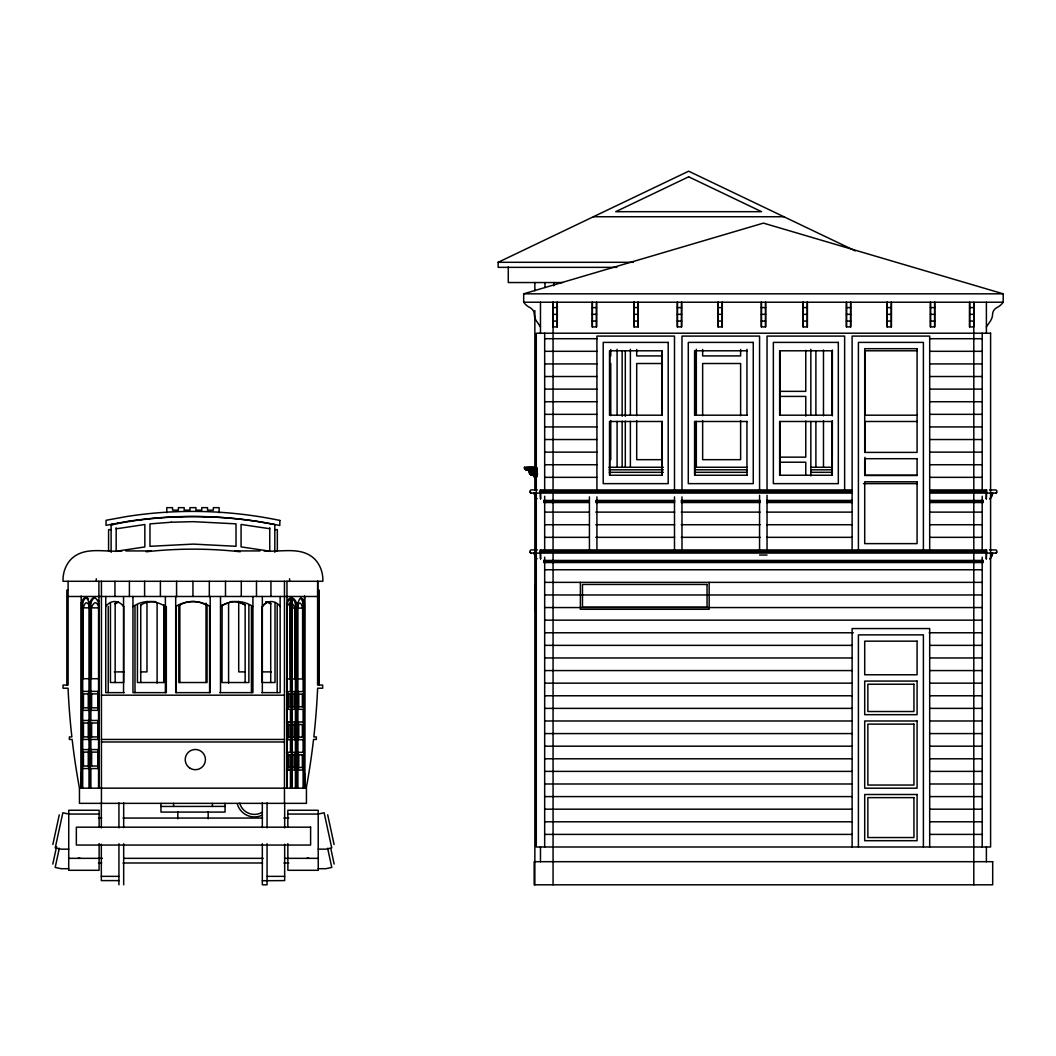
<?xml version="1.0" encoding="UTF-8"?>
<svg xmlns="http://www.w3.org/2000/svg" width="1056" height="1056" viewBox="0 0 1056 1056"><rect width="100%" height="100%" fill="white"/><g stroke="black" fill="none" stroke-linecap="round" stroke-linejoin="round"><path stroke-width="1.5" d="M318.859 685.04L318.859 590.146L317.592 590.146M553.067 884.809L553.067 302.227L553.067 326.898L557.278 326.898L557.291 302.227M592.31 326.898L592.324 302.227L592.31 326.898L596.508 326.898L596.534 302.227L596.508 326.898M634.049 326.898L634.075 302.227L634.049 326.898L638.246 326.898L638.273 302.227L638.246 326.898M677.371 326.898L677.398 302.227L677.371 326.898L681.569 326.898L681.595 302.227L681.569 326.898M718.067 326.898L718.093 302.227L718.067 326.898L722.264 326.898L722.291 302.227M765.587 326.898L765.587 302.227L765.587 326.898L761.376 326.898L761.402 302.227M807.325 326.898L807.325 302.227L807.325 326.898L803.128 326.898L803.154 302.227M846.45 326.898L846.476 302.227L846.45 326.898L850.648 326.898L850.674 302.227M887.146 326.898L887.159 302.227L887.146 326.898L891.343 326.898L891.37 302.227L891.343 326.898M930.455 326.898L930.481 302.227L930.455 326.898L934.666 326.898L934.679 302.227L934.666 326.898M969.593 326.898L969.619 302.227L969.593 326.898L973.79 326.898L973.817 302.227L973.79 884.809M81.114 788.291L81.193 773.111M526.482 469.788C519.182 466.052 534.692 466.937 536.672 467.267M524.647 467.267L526.152 469.709M531.524 474.857C525.664 472.006 532.475 468.442 537.332 470.989M929.689 493.086L996.019 493.086L996.877 491.33A1.399 1.399 0 0 0 995.504 489.944L989.432 489.944M537.438 549.925L531.366 549.925A1.399 1.386 0 0 0 529.98 551.324L530.732 553.08L996.019 553.08L996.877 551.324A1.399 1.399 0 0 0 995.504 549.925L989.432 549.925M986.647 492.98L986.594 489.958L929.689 489.944M986.634 553.014L986.608 549.978L540.289 549.925L540.236 553.054M996.851 492.439L996.006 493.086M996.89 552.314L996.006 553.08M52.853 844.523L59.268 814.836M52.8 864.072L56.588 846.582M59.321 848.285L55.176 867.425L61.116 868.705L68.706 868.705M986.396 326.898L990.37 321.064A12.698 12.698 0 0 0 992.574 314.332A7.775 7.775 0 0 1 996.917 307.6A16.54 16.54 0 0 0 1003.2 302.227L1003.2 293.819L763.435 223.12L523.67 293.819L523.67 302.227A16.54 16.54 0 0 0 529.954 307.6A7.775 7.775 0 0 1 534.296 314.332A12.698 12.698 0 0 0 536.488 321.064L540.474 326.898M616.902 267.353L498.155 267.353L498.155 262.297L688.657 171.191L855.347 250.906M116.173 528.832L144.844 524.515L144.844 546.942L116.173 551.258M526.627 469.814L527.512 469.775M531.656 474.883L532.514 474.949M225.047 806.388L225.047 812.077L160.961 812.077L160.961 806.467L225.047 806.388L225.034 803.352M593.406 216.744L783.908 216.744M498.155 262.297L633.402 262.297M562.637 282.546L508.279 282.546L508.279 266.97M523.67 293.819L1003.2 293.819M523.67 302.227L1003.2 302.227M553.093 307.6L557.291 307.6M592.324 307.6L596.521 307.6M634.062 307.6L638.26 307.6M677.384 307.6L681.582 307.6M718.08 307.6L722.278 307.6M761.402 307.6L765.6 307.6M803.141 307.6L807.338 307.6M846.463 307.6L850.661 307.6M887.159 307.6L891.356 307.6M930.468 307.6L934.679 307.6M969.606 307.6L973.817 307.6M553.08 314.332L557.278 314.332M592.31 314.332L596.521 314.332M634.062 314.332L638.26 314.332M677.384 314.332L681.582 314.332M718.067 314.332L722.278 314.332M761.389 314.332L765.587 314.332M803.141 314.332L807.338 314.332M846.45 314.332L850.661 314.332M887.146 314.332L891.343 314.332M930.468 314.332L934.666 314.332M969.606 314.332L973.804 314.332M553.08 321.064L557.278 321.064M592.31 321.064L596.508 321.064M634.062 321.064L638.26 321.064M677.371 321.064L681.582 321.064M718.067 321.064L722.264 321.064M761.389 321.064L765.587 321.064M803.128 321.064L807.338 321.064M846.45 321.064L850.648 321.064M887.146 321.064L891.343 321.064M930.468 321.064L934.666 321.064M969.606 321.064L973.804 321.064M544.672 338.712L596.917 338.712M929.689 338.712L982.199 338.712M747.226 350.79L694.584 350.79L694.584 415.193L747.226 415.193M832.286 350.79L779.645 350.79L779.645 415.193L832.286 415.193M917.347 350.79L864.97 350.79L864.97 415.193L917.347 415.193M544.672 351.318L596.917 351.318M929.689 351.318L982.199 351.318M662.006 355.925L636.702 355.925L636.702 349.483M662.006 363.515L636.702 363.515L636.702 415.668M544.672 363.924L596.917 363.924M929.689 363.924L982.199 363.924M544.672 376.517L596.917 376.517M929.689 376.517L982.199 376.517M544.672 389.123L596.917 389.123M929.689 389.123L982.199 389.123M779.856 391.354L805.768 391.354L805.768 350.315M779.856 396.409L805.768 396.409L805.768 416.104M544.672 401.729L596.917 401.729M929.689 401.729L982.199 401.729M544.672 414.335L596.917 414.335M929.689 414.335L982.199 414.335M747.226 421.489L694.584 421.489L694.584 475.24L747.226 475.24M832.286 421.489L779.645 421.489L779.645 475.24L832.286 475.24L832.339 420.763M917.347 421.489L864.97 421.489L864.97 452.443M544.672 426.928L596.917 426.928M929.689 426.928L982.199 426.928M544.672 439.534L596.917 439.534M929.689 439.534L982.199 439.534M544.672 452.14L596.917 452.14M929.689 452.14L982.199 452.14M779.856 457.142L805.768 457.142L805.768 421.04M662.006 459.677L636.702 459.677L636.702 420.565M779.856 462.211L805.768 462.211L805.768 475.332M544.672 464.732L596.917 464.732M929.689 464.732L982.199 464.732M608.929 467.267L663.379 467.267M694.571 467.267L747.094 467.267M810.836 467.267L832.115 467.267M524.423 467.61L536.672 467.61M524.462 467.953L536.672 467.953M524.542 468.296L536.686 468.296M524.674 468.613L536.712 468.613M524.858 468.904L536.725 468.904M525.083 469.168L536.765 469.168M525.545 469.392L536.791 469.392M525.624 469.577L537.068 469.775M537.161 469.894L526.825 469.814M609.22 469.801L663.379 469.801M694.571 469.801L747.094 469.801M810.836 469.801L832.115 469.801M527.987 469.894L537.24 470.21M537.28 470.435L529.28 470.699M537.306 470.699L529.082 470.699L531.194 474.764M529.399 471.306L537.346 471.306M529.478 471.636L537.359 471.636M529.505 471.979L537.372 471.979M609.22 472.322L663.379 472.322M694.571 472.322L747.094 472.322M810.836 472.322L832.115 472.322M529.465 472.679L537.359 472.679M529.492 473.022L537.359 473.022M529.571 473.352L537.372 473.352M529.716 473.669L537.398 473.669M529.888 473.959L537.425 473.959M530.112 474.223L537.451 474.223M530.376 474.448L537.491 474.448M530.666 474.632L536.633 474.764M537.055 475.055L531.868 474.883M537.134 475.2L533.346 475.358M917.347 475.24L864.97 475.24L864.97 457.327M537.2 475.358L533.148 475.358L534.732 477.391M537.266 475.556L533.399 475.556L534.89 477.391M533.623 475.768L536.752 475.768M533.834 475.992L534.996 475.992M535.379 475.992L536.831 475.992M534.019 476.243L534.97 476.243M535.511 476.243L536.897 476.243M534.191 476.507L534.983 476.507M535.63 476.507L536.963 476.507M536.118 476.797L537.016 476.797M544.672 477.338L596.917 477.338M929.689 477.338L982.199 477.338M863.544 483.635L917.149 483.635M537.438 489.944L531.366 489.944A1.399 1.386 0 0 0 529.98 491.33L530.851 493.086L852.113 493.086M852.113 489.944L540.289 489.944L540.236 493.06M540.474 491.33L852.113 491.33M929.689 491.33L986.396 491.33M540.474 492.215L852.113 492.215M929.689 492.215L986.396 492.215M543.616 500.438L589.222 500.438M595.795 500.438L674.652 500.438M681.226 500.438L760.096 500.438M766.669 500.438L852.113 500.438M929.689 500.438L983.242 500.438M543.616 501.494L589.222 501.494M595.795 501.494L674.652 501.494M681.226 501.494L760.096 501.494M766.669 501.494L852.113 501.494M929.689 501.494L983.242 501.494M543.616 502.537L589.222 502.537M595.795 502.537L674.652 502.537M681.226 502.537L760.096 502.537M766.669 502.537L852.113 502.537M929.689 502.537L983.242 502.537M544.672 512.12L589.222 512.12M595.795 512.12L674.652 512.12M681.226 512.12L760.096 512.12M766.669 512.12L852.113 512.12M929.689 512.12L982.199 512.12M113.639 524.594L111.118 524.594L111.118 552.354M544.672 524.726L589.222 524.726M595.795 524.726L674.652 524.726M681.226 524.726L760.096 524.726M766.669 524.726L852.113 524.726M929.689 524.726L982.199 524.726M111.118 529.65L108.583 529.65L108.583 551.166L111.118 551.166M274.811 529.65L277.332 529.65L277.332 551.166L274.811 551.166M544.672 537.332L589.222 537.332M595.795 537.332L674.652 537.332M681.226 537.332L760.096 537.332M766.669 537.332L852.113 537.332M929.689 537.332L982.199 537.332M121.928 550.928C105.257 552.512 84.691 545.873 71.188 559.086C65.498 565 62.713 573.131 63.03 581.288L322.859 581.288C323.176 573.131 320.39 565 314.701 559.086C301.198 545.873 280.632 552.512 263.96 550.928M125.888 550.928L151.127 550.928M234.762 550.928L259.987 550.928M540.474 551.324L986.396 551.324M540.474 552.209L986.396 552.209M759.568 555.047L767.039 555.047M543.616 560.432L983.242 560.432M543.616 561.488L983.242 561.488M543.616 562.531L983.242 562.531M544.672 569.752L982.199 569.752M544.672 582.358L982.199 582.358M68.099 590.146L66.832 590.146L66.832 685.04M317.592 592.046L318.859 592.046M544.672 594.964L982.199 594.964M68.099 596.482L317.79 596.482L317.79 581.288M81.431 788.159L81.431 602.804L82.698 602.804A154.519 15.167 -90 0 1 87.186 597.881M89.628 788.159L89.628 602.804L90.882 602.804A207.504 20.354 -90 0 1 95.357 597.736M292.274 598.633A230.908 22.651 -90 0 1 295.403 603.134L297.911 603.134A109.441 10.745 -90 0 1 304.366 603.134L304.366 788.159L304.511 596.046M300.419 598.211A109.441 10.745 90 0 1 303.112 603.134L304.366 603.134M544.672 607.556L982.199 607.556M89.892 678.718L83.186 678.718L83.186 607.86L89.206 607.86M99.33 678.718L91.384 678.718L91.384 607.86L98.894 607.86M291.905 608.098L294.914 608.098L294.914 678.942L291.905 678.942M296.604 608.098L302.61 608.098L302.61 678.942L296.604 678.942M544.672 620.162L982.199 620.162M544.672 632.768L853.354 632.768M929.254 632.768L982.199 632.768M544.672 645.361L852.113 645.361M929.689 645.361L982.199 645.361M544.672 657.967L852.113 657.967M929.689 657.967L982.199 657.967M544.672 670.573L852.113 670.573M929.689 670.573L982.199 670.573M114.325 671.893L124.12 671.893M140.448 671.893L146.982 671.893L146.982 601.392M245.243 671.893L238.709 671.893L238.709 601.392M261.571 671.893L271.366 671.893M286.466 678.942L290.189 678.942L289.978 603.174A185.354 18.19 90 0 0 287.166 606.553M163.772 682.519L163.772 604.771L163.878 682.519L137.438 682.519L137.438 604.771M544.672 683.166L852.113 683.166M929.689 683.166L982.199 683.166M89.892 691.376L81.932 691.376L81.932 710.345L89.892 710.345M99.33 691.376L90.13 691.376L90.13 710.345L99.33 710.345M286.466 691.601L291.456 691.601L291.456 709.315L286.466 709.315M297.145 691.601L303.864 691.601L303.864 709.315L297.145 709.315M124.278 692.63L105.745 692.63L105.745 596.482M219.674 692.63L252.925 692.63L252.925 596.482M261.545 692.63L280.144 692.63L280.144 596.482M89.641 693.898L82.183 693.898L82.183 707.824L89.641 707.824M99.079 693.898L90.38 693.898L90.38 707.824L99.079 707.824M291.443 694.135L295.918 694.135L295.918 706.781L291.443 706.781M101.429 695.178L284.46 695.178M544.672 695.772L852.113 695.772M929.689 695.772L982.199 695.772M544.672 708.378L852.113 708.378M929.689 708.378L982.199 708.378M89.892 720.469L81.932 720.469L81.932 739.451L89.892 739.451M99.33 720.469L90.13 720.469L90.13 739.451L99.33 739.451M544.672 720.984L852.113 720.984M929.689 720.984L982.199 720.984M286.466 721.961L291.456 721.961L291.456 739.675L286.466 739.675M297.145 721.961L303.864 721.961L303.864 739.675L297.145 739.675M89.641 723.004L82.183 723.004L82.183 736.916L89.641 736.916M99.079 723.004L90.38 723.004L90.38 736.916L99.079 736.916M291.443 724.495L295.918 724.495L295.918 737.154L291.443 737.154M544.672 733.577L852.113 733.577M929.689 733.577L982.199 733.577M101.429 739.451L284.46 739.451M101.429 741.985L284.46 741.985M544.672 746.183L852.113 746.183M929.689 746.183L982.199 746.183M89.892 749.575L81.932 749.575L81.932 768.557L89.892 768.557M99.33 749.575L90.13 749.575L90.13 768.557L99.33 768.557M89.641 752.11L82.183 752.11L82.183 766.022L89.641 766.022M99.079 752.11L90.38 752.11L90.38 766.022L99.079 766.022M286.466 752.334L291.456 752.334L291.456 770.048L286.466 770.048M297.145 752.334L303.864 752.334L303.864 770.048L297.145 770.048M291.443 754.868L295.918 754.868L295.918 767.514L291.443 767.514M544.672 758.789L852.113 758.789M929.689 758.789L982.199 758.789M544.672 771.382L852.113 771.382M929.689 771.382L982.199 771.382M544.672 783.988L852.113 783.988M929.689 783.988L982.199 783.988M79.451 788.159L306.438 788.159L306.438 803.352L79.451 803.352L79.451 788.159A728.046 728.046 0 0 1 73.022 746.711L72.151 739.451L69.366 739.451L69.366 736.916L71.874 736.916L71.122 730.039A728.046 728.046 0 0 1 68.059 688.208L63.03 688.208L63.03 685.04L68.099 685.04L68.099 581.288M544.672 796.594L852.113 796.594M929.689 796.594L982.199 796.594M544.672 809.186L852.113 809.186M929.689 809.186L982.199 809.186M99.132 814.057L68.759 814.057L62.832 812.777L55.242 847.862L61.169 849.156L68.759 849.156M287.839 814.057L318.199 814.057L324.139 812.777L331.729 847.862L325.789 849.156L318.199 849.156M98.432 818.057L101.706 818.057M123.037 818.057L262.535 818.057M283.866 818.057L288.79 818.057M544.672 821.792L852.113 821.792M929.689 821.792L982.199 821.792M544.672 834.398L852.113 834.398M929.689 834.398L982.199 834.398M68.759 858.343L102.406 858.343M123.737 858.343L263.221 858.343M284.552 858.343L318.199 858.343M98.432 862.99L101.706 862.99M123.037 862.99L262.535 862.99M283.866 862.99L288.79 862.99M318.252 868.705L325.842 868.705L331.782 867.425L327.637 848.285M101.323 876.361L118.932 876.361M267.062 876.361L284.671 876.361M118.932 880.598L101.323 880.598L101.323 844.166M262.324 880.73L284.671 880.598L284.671 844.166M530.732 553.08L529.993 552.314M530.746 493.086L529.967 492.215M269.742 528.726L241.072 524.449L241.072 546.876L269.742 551.166M527.657 469.801L528.805 470.21M532 474.857L532.805 475.055M528.304 470.026L529.056 470.435M327.69 814.836L334.105 844.523M330.937 849.13L334.158 864.072M173.593 803.352L173.606 806.388M160.934 803.431L160.961 806.467M304.511 773.111L304.577 788.291M212.388 803.431L212.401 806.467M986.396 302.227L986.396 333.208M986.396 489.958L986.396 498.868M986.396 549.938L986.396 558.862M986.396 846.938L986.396 861.749M982.199 333.208L982.199 491.291M982.199 496.241L982.199 550.572M982.199 557.159L982.199 846.991M929.689 549.925L929.689 336.085L852.113 336.085L852.113 549.925M929.689 846.991L929.689 628.558L852.113 628.558L852.113 846.991M923.393 549.925L923.393 342.395L858.409 342.395L858.409 549.925M923.393 846.991L923.393 634.867L858.409 634.867L858.409 846.991M850.648 302.227L850.648 326.898M844.628 489.944L844.628 336.085L767.039 336.085L767.039 489.944M832.339 350.011L832.339 415.826M832.022 350.79L832.022 415.193M832.022 421.489L832.022 475.24M823.482 350.011L823.482 415.826M823.482 420.763L823.482 466.844M815.892 350.869L815.892 414.876M815.892 421.45L815.892 467.399M810.836 349.298L810.836 414.876M810.836 421.436L810.836 475.939M803.128 302.227L803.128 326.898M779.909 350.79L779.909 415.193M779.909 421.489L779.909 475.24M767.039 495.277L767.039 550.202M761.376 302.227L761.376 326.898M759.568 489.944L759.568 336.085L681.978 336.085L681.978 489.944M759.568 495.277L759.568 550.202M746.935 349.272L746.962 415.193M746.935 421.384L746.962 475.24M740.612 349.483L740.612 355.925L702.649 355.925L702.649 349.483M740.612 415.668L740.612 363.515L702.649 363.515L702.649 415.668M740.612 420.565L740.612 459.677L702.649 459.677L702.649 420.565M722.264 302.227L722.264 326.898M709.157 582.358L709.157 609.272L580.378 609.272L580.378 582.358M696.326 349.272L696.326 414.823M696.326 421.384L696.326 467.267M694.848 350.79L694.848 415.193M694.848 421.489L694.848 475.24M681.978 496.888L681.978 550.202M674.494 489.944L674.494 336.085L596.917 336.085L596.917 489.944M674.494 496.888L674.494 550.202M661.901 350.79L661.901 415.193M661.901 421.489L661.901 475.24M630.379 349.272L630.379 414.823M630.379 421.384L630.379 467.267M625.31 350.737L625.31 416.262M625.31 421.172L625.31 467.042M622.156 350.737L622.156 416.262M622.156 421.172L622.156 467.042M617.087 349.272L617.087 414.823M617.087 421.384L617.087 467.267M610.764 349.483L610.764 355.925M610.764 363.515L610.764 415.668M610.764 420.565L610.764 459.677M609.787 350.79L609.787 415.193M609.787 421.489L609.787 475.24M596.917 496.888L596.917 550.202M589.433 496.888L589.433 550.202M557.278 302.227L557.278 326.898M553.819 282.546L553.819 285.833M544.962 282.546L544.962 287.47M544.672 333.208L544.672 491.291M544.672 496.241L544.672 550.572M544.672 557.159L544.672 846.991M540.474 302.227L540.474 333.208M540.474 489.958L540.474 498.868M540.474 549.938L540.474 558.862M540.474 846.938L540.474 861.749M535.643 584.39L535.643 611.305M534.851 282.546L534.851 290.77M534.851 310.517L534.851 466.844M534.851 475.068L534.851 489.878M534.851 493.165L534.851 884.809M318.859 590.146L318.859 685.04M317.592 581.288L317.592 685.04L322.661 685.04L322.661 688.208L317.632 688.208A728.046 728.046 0 0 1 314.569 730.039L313.83 736.916L316.338 736.916L316.338 739.451L313.54 739.451L312.668 746.711A728.046 728.046 0 0 1 306.24 788.159M304.696 596.482L304.696 788.159M303.112 603.134L303.112 691.548M303.112 709.566L303.112 722.66M303.112 739.042L303.112 752.136M303.112 768.517L303.112 788.159M302.359 694.135L302.359 706.781M302.359 724.495L302.359 737.154M302.359 754.868L302.359 767.514M298.412 691.601L298.412 709.315M298.412 721.961L298.412 739.675M298.412 752.334L298.412 770.048M297.911 603.134L297.911 788.159M296.67 788.159L296.67 603.134A230.908 22.651 90 0 0 292.736 598.211L291.166 598.211A230.908 22.651 90 0 0 287.232 603.134L287.232 788.159M295.403 603.134L295.403 788.159M294.914 693.211L294.914 707.705M294.914 721.961L294.914 739.675M294.914 753.944L294.914 768.438M294.664 694.135L294.664 706.781M294.664 724.495L294.664 737.154M294.664 754.868L294.664 767.514M292.697 694.135L292.697 706.781M292.697 724.495L292.697 737.154M292.697 754.868L292.697 767.514M292.195 598.118L292.195 788.159M291.707 788.159L291.707 598.118L290.44 598.118L290.44 691.495M290.44 709.526L290.44 722.634M290.44 739.015L290.44 752.123M290.44 768.504L290.44 788.159M289.951 694.135L289.951 706.781M289.951 724.495L289.951 737.154M289.951 754.868L289.951 767.514M289.582 578.767L289.582 581.288M287.734 691.601L287.734 709.315M287.734 721.961L287.734 739.675M287.734 752.334L287.734 770.048M287.839 827.178L287.839 810.256L318.199 810.256L318.252 870.302L287.892 870.302L287.839 843.572M286.981 581.288L286.981 788.159M284.671 803.312L284.671 827.864M284.46 581.288L284.46 803.352M277.187 604.798L277.187 692.63M275.022 603.161L275.022 682.519L262.139 682.519L262.139 606.395M274.811 552.262L274.811 524.594L258.931 521.69A426.545 426.545 0 0 0 127.512 521.69L111.118 524.687A420.842 420.842 0 0 1 114.114 524.106M270.943 581.288L270.943 596.482M270.719 603.161L270.719 682.519M269.742 527.749L269.742 551.483M267.062 802.89L267.062 827.864M267.062 843.731L267.062 884.809L262.324 884.809L262.324 843.731M262.337 596.482L262.337 692.63M262.324 802.89L262.324 827.574M256.489 581.288L256.489 596.482M251.434 606.421L251.434 692.63M248.873 604.771L248.873 682.519L221.998 682.519L222.116 604.771M245.137 604.771L245.137 682.519M241.283 581.288L241.283 596.482M228.584 603.016L228.584 683.153M225.496 581.288L225.496 596.482M220.506 596.482L220.506 692.63M219.133 512.701L219.133 507.646L213.338 507.646L213.338 510.167L207.544 510.167L207.544 507.646L201.749 507.646L201.749 510.167L195.954 510.167L195.954 507.646L189.961 507.646L189.961 510.167L184.166 510.167L184.166 507.646L178.372 507.646L178.372 510.167L172.577 510.167L172.577 507.646L166.782 507.646L166.782 512.701M210.184 596.482L210.184 692.63L175.705 692.63L175.705 596.482M209.603 606.421L209.603 692.63M209.312 581.288L209.312 596.482M208.177 811.523L208.177 818.756M207.055 604.771L207.055 682.519L178.82 682.519L178.82 604.771M206.012 603.161L206.012 682.519M192.944 581.288L192.944 596.482M179.863 604.771L179.863 682.519M177.83 811.523L177.83 818.756M176.576 581.288L176.576 596.482M176.273 606.421L176.273 692.63M166.32 606.421L166.32 692.63L132.964 692.63L132.964 596.482M165.383 596.482L165.383 692.63M160.393 581.288L160.393 596.482M157.106 603.016L157.106 683.153M144.606 581.288L144.606 596.482M140.752 604.771L140.752 682.519M134.996 606.421L134.996 692.63M129.4 581.288L129.4 596.482M123.737 606.395L123.671 682.519L110.444 682.519L110.444 603.161M123.671 802.89L123.671 827.574M123.671 843.731L123.671 884.809M123.552 596.482L123.552 692.63M118.932 802.89L118.932 827.864M118.932 843.731L118.932 884.809M116.173 527.749L116.173 551.483M115.17 603.161L115.17 682.519M114.946 581.288L114.946 596.482M108.227 606.421L108.227 692.63M101.429 581.288L101.429 803.352M101.323 803.312L101.323 827.864M99.132 827.178L99.132 810.256L68.759 810.256L68.706 870.302L99.079 870.302L99.132 843.572M98.908 581.288L98.908 788.159M98.564 788.159L98.564 602.804A207.504 20.354 90 0 0 89.628 602.804M98.076 691.376L98.076 710.345M98.076 720.469L98.076 739.451M98.076 749.575L98.076 768.557M97.825 693.898L97.825 707.824M97.825 723.004L97.825 736.916M97.825 752.11L97.825 766.022M96.294 578.767L96.294 581.288M91.634 693.898L91.634 707.824M91.634 723.004L91.634 736.916M91.634 752.11L91.634 766.022M90.882 602.804L90.882 693.026M90.882 709.421L90.882 720.905M90.882 738.949L90.882 750.433M90.882 768.478L90.882 788.159M89.126 788.159L89.126 602.804A154.519 15.167 -90 0 0 81.431 602.804M88.638 691.376L88.638 710.345M88.638 720.469L88.638 739.451M88.638 749.575L88.638 768.557M88.387 693.898L88.387 707.824M88.387 723.004L88.387 736.916M88.387 752.11L88.387 766.022M83.437 693.898L83.437 707.824M83.437 723.004L83.437 736.916M83.437 752.11L83.437 766.022M82.698 602.804L82.698 788.159M81.193 596.046L81.193 788.159M524.528 467.267A2.231 2.231 0 0 0 527.05 469.801A2.231 2.231 0 0 1 529.584 472.322A2.231 2.231 0 0 0 532.118 474.857A3.379 3.379 0 0 1 534.64 477.391M297.145 608.098A79.081 7.762 90 0 1 302.61 608.098M287.536 600.323A230.908 22.651 -90 0 1 288.314 599.333M289.106 598.633A230.908 22.651 -90 0 1 289.898 598.211M292.116 603.596A185.354 18.19 90 0 1 294.914 608.098M308.55 857.828A3.802 3.802 0 0 1 306.649 858.343M80.309 858.343A3.802 3.802 0 0 1 78.408 857.828M98.353 599.993A207.504 20.354 -90 0 1 99.092 601.26M87.833 598.303A154.519 15.167 -90 0 1 88.48 599.016M91.384 607.86A164.485 16.144 90 0 1 98.683 606.329M83.186 607.86A117.823 11.563 -90 0 1 89.351 606.329M261.888 815.272A17.714 17.714 0 0 1 237.296 803.814M261.994 812.368A15.18 15.18 0 0 1 239.738 803.154M117.11 523.538A420.842 420.842 0 0 1 120.107 522.997M129.136 521.506A420.842 420.842 0 0 1 132.158 521.057M138.204 520.212A420.842 420.842 0 0 1 141.227 519.829M145.768 519.288A420.842 420.842 0 0 1 148.804 518.958M157.912 518.087A420.842 420.842 0 0 1 160.961 517.836M174.662 517.018A420.842 420.842 0 0 1 182.279 516.74M203.636 516.74A420.842 420.842 0 0 1 211.253 516.991M224.954 517.81A420.842 420.842 0 0 1 228.004 518.047M146.203 551.76A426.545 426.545 0 0 1 240.253 551.76M240.504 602.831A25.938 24.961 90 0 1 245.309 605.088A25.938 24.961 -90 0 0 230.063 601.682M267.881 602.131A13.319 11.339 90 0 0 262.337 606.593A13.319 11.339 -90 0 1 280.144 606.593M132.964 606.593A30.941 29.581 -90 0 1 165.383 606.593M105.745 606.593A13.319 11.339 90 0 1 123.552 606.593M222.974 605.088A30.941 29.581 -90 0 1 228.254 602.831M140.58 605.088A25.938 24.961 -90 0 1 155.813 601.682M179.678 605.088A26.558 26.558 0 0 1 206.21 605.088M175.705 606.593A31.904 31.904 0 0 1 210.184 606.593M220.506 606.593A30.941 29.581 90 0 1 252.925 606.593M986.396 553.08A13.992 0.911 -90 0 1 986.225 558.862M986.396 493.086A13.992 0.911 -90 0 1 986.225 498.868M540.646 558.862A13.992 0.911 -90 0 1 540.474 553.08M540.646 498.868A13.992 0.911 -90 0 1 540.474 493.086M279.88 520.436L279.8 525.505A426.545 426.545 0 0 0 126.76 521.558L106.049 525.334L106.049 520.291L126.826 516.503A426.545 426.545 0 0 1 279.88 520.436M688.657 176.801L615.714 211.688L761.587 211.688L688.657 176.801M171.244 522.232L149.978 523.882L149.978 546.308L193.222 544.104L236.016 546.282L236.016 523.842L193.222 521.664L171.244 522.232M990.594 333.208L536.276 333.208L536.276 846.991L990.594 846.991L990.594 333.208M668.197 342.395L603.214 342.395L603.214 483.635L668.197 483.635L668.197 342.395M753.258 342.395L688.288 342.395L688.288 483.635L753.258 483.635L753.258 342.395M838.319 342.395L773.348 342.395L773.348 483.635L838.319 483.635L838.319 342.395M917.083 348.691L864.706 348.691L864.706 452.404L917.083 452.404L917.083 348.691M662.165 350.79L609.523 350.79L609.523 415.193L662.165 415.193L662.165 350.79M662.165 421.489L609.523 421.489L609.523 475.24L662.165 475.24L662.165 421.489M917.083 458.7L864.706 458.7L864.706 475.504L917.083 475.504L917.083 458.7M917.083 481.8L864.706 481.8L864.706 543.629L917.083 543.629L917.083 481.8M707.058 584.456L582.476 584.456L582.476 607.16L707.058 607.16L707.058 584.456M917.083 641.164L864.706 641.164L864.706 674.771L917.083 674.771L917.083 641.164M917.083 681.067L864.706 681.067L864.706 714.674L917.083 714.674L917.083 681.067M913.942 684.222L867.86 684.222L867.86 711.52L913.942 711.52L913.942 684.222M296.168 691.601L292.433 691.601L292.446 709.315L296.168 709.315L296.168 691.601M291.205 694.135L287.984 694.135L287.984 706.781L291.205 706.781L291.205 694.135M303.626 694.135L298.637 694.135L298.65 706.781L303.626 706.781L303.626 694.135M917.083 720.984L864.706 720.984L864.706 788.185L917.083 788.185L917.083 720.984M296.168 721.961L292.433 721.961L292.446 739.675L296.168 739.675L296.168 721.961M913.942 724.126L867.86 724.126L867.86 785.044L913.942 785.044L913.942 724.126M291.205 724.495L287.984 724.495L287.984 737.154L291.205 737.154L291.205 724.495M303.626 724.495L298.637 724.495L298.65 737.154L303.626 737.154L303.626 724.495M296.168 752.334L292.433 752.334L292.446 770.048L296.168 770.048L296.168 752.334M291.205 754.868L287.984 754.868L287.984 767.514L291.205 767.514L291.205 754.868M303.626 754.868L298.637 754.868L298.65 767.514L303.626 767.514L303.626 754.868M917.083 794.495L864.706 794.495L864.706 840.695L917.083 840.695L917.083 794.495M913.942 797.636L867.86 797.636L867.86 837.54L913.942 837.54L913.942 797.636M310.609 827.178L76.349 827.178L76.349 845.051L310.609 845.051L310.609 827.178M992.693 861.696L534.164 861.696L534.164 884.809L992.693 884.809L992.693 861.696M118.14 602.144A11.55 10.085 -90 0 0 115.249 603.887A11.55 10.085 90 0 1 118.14 602.144M270.626 603.887A11.55 10.085 -90 0 0 266.165 601.696A11.55 10.085 90 0 1 270.626 603.887M190.265 768.359A10.124 10.124 0 0 0 205.445 759.594A10.124 10.124 0 0 0 190.265 750.829A10.124 10.124 0 0 0 190.265 768.359M989.974 558.862A13.992 13.952 -90 0 0 992.693 553.08A13.979 13.979 0 0 1 989.96 558.862M989.96 498.868A13.979 13.979 0 0 0 992.693 493.086A13.992 13.952 -90 0 1 989.974 498.868M534.164 493.086A13.992 13.952 -90 0 0 536.897 498.868A13.979 13.979 0 0 1 534.164 493.086M534.164 553.08A13.992 13.952 -90 0 0 536.897 558.862A13.979 13.979 0 0 1 534.164 553.08"/></g></svg>
